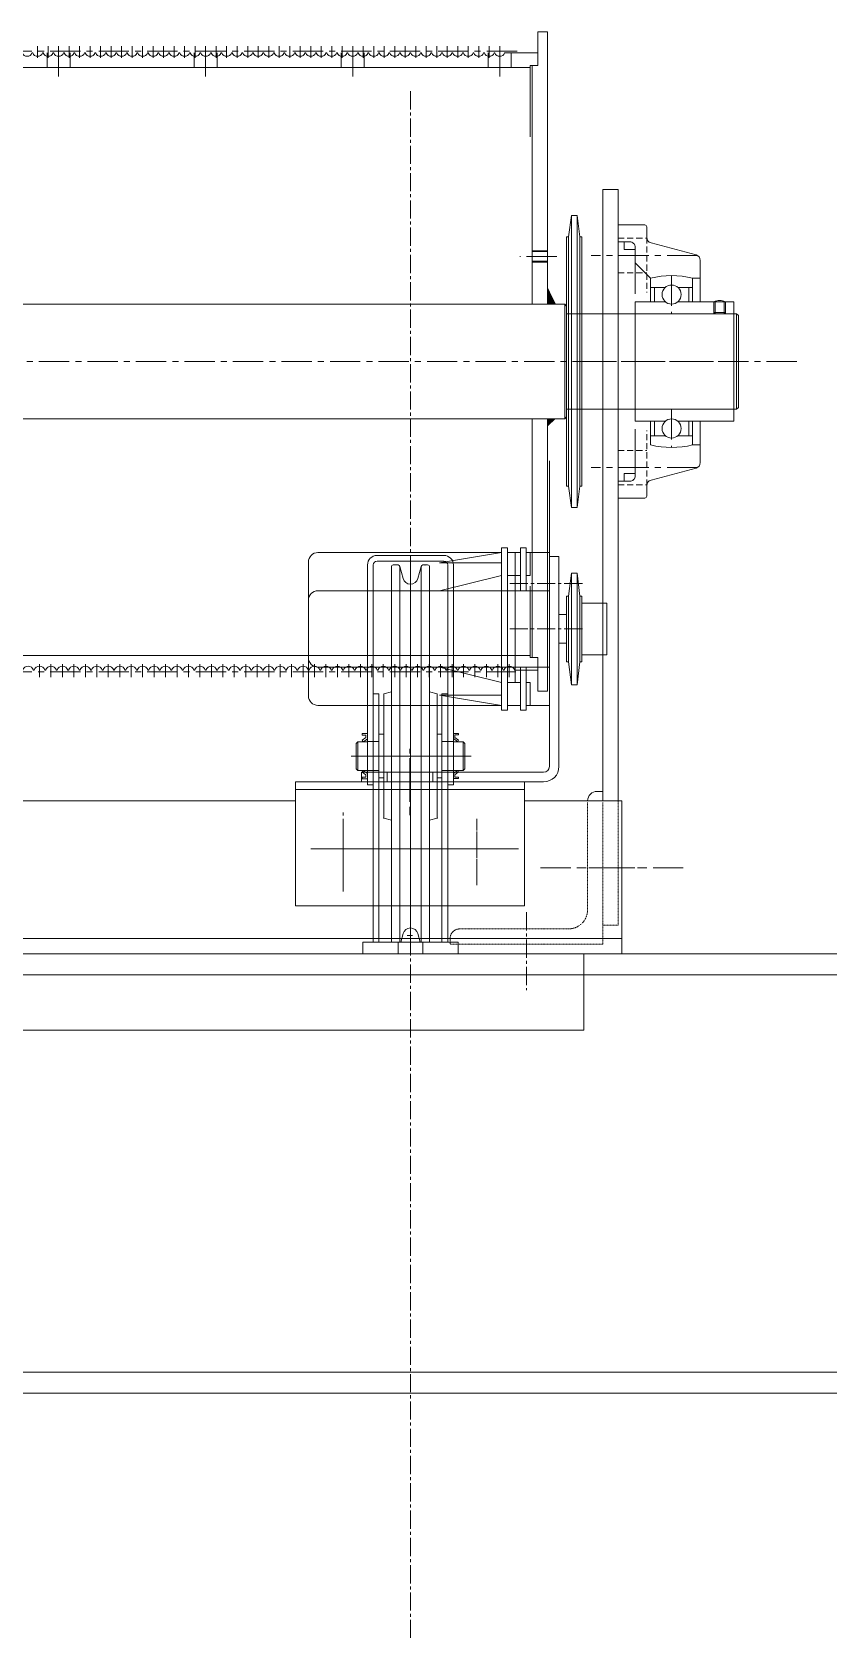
# Model space of a CAD drawing. Header units: millimetres. Extents: x 53635 to 142317, y 101101 to 147193.
# Drawn here: x 75118 to 75535, y 142719 to 143555 of the extents above; entities that cross this region are included whole.
import ezdxf

# ---------------------------------------------------------------- set-up
doc = ezdxf.new("R2010")
doc.units = ezdxf.units.MM
doc.header["$LTSCALE"] = 0.5
doc.header["$MEASUREMENT"] = 0
for name, pattern in [('AXES', [50.8, 31.75, -6.35, 6.35, -6.35]), ('AXES2', [28.575, 19.05, -3.175, 3.175, -3.175]), ('CACHE', [9.525, 6.35, -3.175]), ('CACHE2', [0.1875, 0.125, -0.0625]), ('CONTINU', [0])]:
    doc.linetypes.add(name, pattern=pattern)
doc.layers.get('0').update_dxf_attribs({"lineweight": 0})
for name, color, linetype, lineweight in [('ASHADE', 7, 'CONTINU', 0), ('AXE', 1, 'AXES2', 0), ('AXES', 1, 'AXES', 0), ('CACHE', 1, 'CACHE2', 0), ('FIN', 1, 'Continuous', 0), ('FORT', 7, 'Continuous', 0)]:
    doc.layers.add(name, color=color, linetype=linetype, lineweight=lineweight)

msp = doc.modelspace()

# ---------------------------------------------------------------- linework, layer by layer
for p, q in [((75382.64, 143537.63), (75382.64, 143555.13)), ((75387.64, 143412.63), (75387.64, 143555.13)), ((75117.71, 143544.13), (75118.08, 143544.13)), ((75123.21, 143544.13), (75123.58, 143544.13)), ((75125.64, 143544.13), (75125.64, 143536.58)), ((75128.71, 143544.13), (75129.08, 143544.13)), ((75134.21, 143544.13), (75134.58, 143544.13)), ((75137.64, 143544.13), (75137.64, 143536.58)), ((75137.64, 143544.13), (75137.64, 143536.58)), ((75139.71, 143544.13), (75140.08, 143544.13)), ((75145.21, 143544.13), (75145.58, 143544.13)), ((75150.71, 143544.13), (75151.08, 143544.13)), ((75156.21, 143544.13), (75156.58, 143544.13)), ((75161.71, 143544.13), (75162.08, 143544.13)), ((75167.21, 143544.13), (75167.58, 143544.13)), ((75172.71, 143544.13), (75173.08, 143544.13)), ((75178.21, 143544.13), (75178.58, 143544.13)), ((75183.71, 143544.13), (75184.08, 143544.13)), ((75189.21, 143544.13), (75189.58, 143544.13)), ((75194.71, 143544.13), (75195.08, 143544.13)), ((75200.21, 143544.13), (75200.58, 143544.13)), ((75202.64, 143544.13), (75202.64, 143536.58)), ((75205.71, 143544.13), (75206.08, 143544.13)), ((75211.21, 143544.13), (75211.58, 143544.13)), ((75214.64, 143544.13), (75214.64, 143536.58)), ((75214.64, 143544.13), (75214.64, 143536.58)), ((75216.71, 143544.13), (75217.08, 143544.13)), ((75222.21, 143544.13), (75222.58, 143544.13)), ((75227.71, 143544.13), (75228.08, 143544.13)), ((75233.21, 143544.13), (75233.58, 143544.13)), ((75238.71, 143544.13), (75239.08, 143544.13)), ((75244.21, 143544.13), (75244.58, 143544.13)), ((75249.71, 143544.13), (75250.08, 143544.13)), ((75255.21, 143544.13), (75255.58, 143544.13)), ((75260.71, 143544.13), (75261.08, 143544.13)), ((75266.21, 143544.13), (75266.58, 143544.13)), ((75271.71, 143544.13), (75272.08, 143544.13)), ((75277.21, 143544.13), (75277.58, 143544.13)), ((75279.64, 143544.13), (75279.64, 143536.58)), ((75282.71, 143544.13), (75283.08, 143544.13)), ((75288.21, 143544.13), (75288.58, 143544.13)), ((75291.64, 143544.13), (75291.64, 143536.58)), ((75291.64, 143544.13), (75291.64, 143536.58)), ((75293.71, 143544.13), (75294.08, 143544.13)), ((75299.21, 143544.13), (75299.58, 143544.13)), ((75304.71, 143544.13), (75305.08, 143544.13)), ((75310.21, 143544.13), (75310.58, 143544.13)), ((75315.71, 143544.13), (75316.08, 143544.13)), ((75321.21, 143544.13), (75321.58, 143544.13)), ((75326.71, 143544.13), (75327.08, 143544.13)), ((75332.21, 143544.13), (75332.58, 143544.13)), ((75337.71, 143544.13), (75338.08, 143544.13)), ((75343.21, 143544.13), (75343.58, 143544.13)), ((75348.71, 143544.13), (75349.08, 143544.13)), ((75354.21, 143544.13), (75354.58, 143544.13)), ((75356.64, 143544.13), (75356.64, 143536.58)), ((75359.71, 143544.13), (75360.08, 143544.13)), ((75365.21, 143544.13), (75382.64, 143544.13)), ((75368.64, 143544.13), (75368.64, 143536.58)), ((75368.64, 143544.13), (75368.64, 143536.58)), ((74961.64, 143536.58), (75378.64, 143536.58)), ((75378.64, 143500.15), (75378.64, 143537.63)), ((75378.64, 143537.63), (75382.64, 143537.63)), ((75379.64, 143412.63), (75379.64, 143537.63)), ((75424.64, 143454.13), (75424.64, 143311.13)), ((75438.64, 143454.13), (75424.64, 143454.13)), ((75439.64, 143453.13), (75439.64, 143447.63)), ((75430.64, 143445.33), (75424.64, 143445.33)), ((75427.84, 143445.33), (75427.84, 143441.33)), ((75433.64, 143441.33), (75427.84, 143441.33)), ((75433.64, 143442.33), (75433.64, 143418.08)), ((75465.42, 143438.42), (75441.87, 143444.73)), ((75387.64, 143440.63), (75379.64, 143440.63)), ((75387.64, 143440.13), (75379.64, 143440.13)), ((75387.64, 143435.13), (75379.64, 143435.13)), ((75387.64, 143434.63), (75379.64, 143434.63)), ((75441.64, 143426.26), (75433.64, 143434.26)), ((75467.64, 143435.52), (75467.64, 143413.88)), ((75441.64, 143426.26), (75441.64, 143413.88)), ((75463.64, 143426.26), (75463.64, 143413.88)), ((75463.64, 143426.26), (75467.64, 143426.26)), ((75449.37, 143421.45), (75441.64, 143421.45)), ((75463.64, 143421.45), (75455.92, 143421.45)), ((75396.64, 143412.63), (75397.64, 143411.63)), ((75396.64, 143412.63), (75396.64, 143352.63)), ((75486.64, 143407.63), (75397.64, 143407.63)), ((75433.64, 143413.88), (75433.64, 143351.38)), ((75449.39, 143413.88), (75433.64, 143413.88)), ((75485.24, 143407.63), (75433.64, 143407.63)), ((75485.24, 143413.88), (75455.9, 143413.88)), ((75474.79, 143413.88), (75474.79, 143407.63)), ((75480.79, 143408.23), (75474.79, 143408.23)), ((75474.79, 143408.23), (75475.39, 143407.63)), ((75480.79, 143408.23), (75480.19, 143407.63)), ((75480.79, 143413.88), (75480.79, 143407.63)), ((75485.24, 143413.88), (75485.24, 143351.38)), ((75486.64, 143407.63), (75486.64, 143357.63)), ((75487.64, 143406.63), (75486.64, 143407.63)), ((75487.64, 143406.63), (75487.64, 143358.63)), ((75486.64, 143357.63), (75397.64, 143357.63)), ((75485.24, 143357.63), (75433.64, 143357.63)), ((75487.64, 143358.63), (75486.64, 143357.63)), ((75379.64, 143227.63), (75379.64, 143352.63)), ((75387.64, 143210.13), (75387.64, 143352.63)), ((75397.64, 143353.63), (75396.64, 143352.63)), ((75449.39, 143351.38), (75433.64, 143351.38)), ((75441.64, 143351.38), (75441.64, 143338.99)), ((75485.24, 143351.38), (75455.9, 143351.38)), ((75463.64, 143351.38), (75463.64, 143338.99)), ((75467.64, 143351.38), (75467.64, 143329.7)), ((75433.64, 143322.93), (75433.64, 143347.18)), ((75449.37, 143343.81), (75441.64, 143343.81)), ((75463.64, 143343.81), (75455.92, 143343.81)), ((75463.64, 143338.99), (75467.64, 143338.99)), ((75433.64, 143323.93), (75427.84, 143323.93)), ((75427.84, 143319.93), (75427.84, 143323.93)), ((75465.42, 143326.84), (75441.87, 143320.52)), ((75430.64, 143319.93), (75424.64, 143319.93)), ((75439.64, 143312.13), (75439.64, 143317.63)), ((75438.64, 143311.13), (75424.64, 143311.13)), ((75378.64, 143265.1), (75378.64, 143227.63)), ((74961.64, 143228.68), (75378.64, 143228.68)), ((75378.64, 143227.63), (75382.64, 143227.63)), ((75382.64, 143227.63), (75382.64, 143210.13)), ((75118.47, 143221.13), (75118.82, 143221.13)), ((75124.47, 143221.13), (75124.82, 143221.13)), ((75130.47, 143221.13), (75130.82, 143221.13)), ((75136.47, 143221.13), (75136.82, 143221.13)), ((75142.47, 143221.13), (75142.82, 143221.13)), ((75148.47, 143221.13), (75148.82, 143221.13)), ((75154.47, 143221.13), (75154.82, 143221.13)), ((75160.47, 143221.13), (75160.82, 143221.13)), ((75166.47, 143221.13), (75166.82, 143221.13)), ((75172.47, 143221.13), (75172.82, 143221.13)), ((75178.47, 143221.13), (75178.82, 143221.13)), ((75184.47, 143221.13), (75184.82, 143221.13)), ((75190.47, 143221.13), (75190.82, 143221.13)), ((75196.47, 143221.13), (75196.82, 143221.13)), ((75202.47, 143221.13), (75202.82, 143221.13)), ((75208.47, 143221.13), (75208.82, 143221.13)), ((75214.47, 143221.13), (75214.82, 143221.13)), ((75220.47, 143221.13), (75220.82, 143221.13)), ((75226.47, 143221.13), (75226.82, 143221.13)), ((75232.47, 143221.13), (75232.82, 143221.13)), ((75238.47, 143221.13), (75238.82, 143221.13)), ((75244.47, 143221.13), (75244.82, 143221.13)), ((75250.47, 143221.13), (75250.82, 143221.13)), ((75256.47, 143221.13), (75256.82, 143221.13)), ((75262.47, 143221.13), (75262.82, 143221.13)), ((75268.47, 143221.13), (75268.82, 143221.13)), ((75274.47, 143221.13), (75274.82, 143221.13)), ((75280.47, 143221.13), (75280.82, 143221.13)), ((75286.47, 143221.13), (75286.82, 143221.13)), ((75292.47, 143221.13), (75292.82, 143221.13)), ((75298.47, 143221.13), (75298.82, 143221.13)), ((75304.47, 143221.13), (75304.82, 143221.13)), ((75310.47, 143221.13), (75310.82, 143221.13)), ((75316.47, 143221.13), (75316.82, 143221.13)), ((75322.47, 143221.13), (75322.82, 143221.13)), ((75328.47, 143221.13), (75328.82, 143221.13)), ((75334.47, 143221.13), (75334.82, 143221.13)), ((75340.47, 143221.13), (75340.82, 143221.13)), ((75346.47, 143221.13), (75346.82, 143221.13)), ((75352.47, 143221.13), (75352.82, 143221.13)), ((75358.47, 143221.13), (75358.82, 143221.13)), ((75364.47, 143221.13), (75364.82, 143221.13)), ((75370.47, 143221.13), (75382.64, 143221.13)), ((75303.64, 143162.63), (75303.64, 143167.63)), ((75327.64, 143162.63), (75327.64, 143167.63)), ((75416.64, 143157.63), (75413.64, 143157.63)), ((75416.64, 143152.63), (75416.64, 143157.63))]:
    msp.add_line(p, q)
at = {"color": 2, "linetype": 'CACHE'}
for p, q in [((75424.64, 143447.13), (75439.69, 143447.13)), ((75439.64, 143447.63), (75439.64, 143418.78)), ((75424.64, 143429.13), (75439.69, 143429.13)), ((75439.64, 143317.63), (75439.64, 143346.48)), ((75424.64, 143336.13), (75439.69, 143336.13)), ((75424.64, 143318.13), (75439.69, 143318.13))]:
    msp.add_line(p, q, dxfattribs=at)
at = {"color": 1, "linetype": 'AXES'}
for p, q in [((75466.13, 143438.13), (75410.51, 143438.13)), ((75452.64, 143427.63), (75452.64, 143407.63)), ((75518.23, 143382.63), (74720.6, 143382.63)), ((75474.66, 143382.63), (75402.66, 143382.63)), ((75452.64, 143357.63), (75452.64, 143337.63)), ((75466.13, 143327.13), (75410.51, 143327.13))]:
    msp.add_line(p, q, dxfattribs=at)
at = {"color": 1}
for p, q in [((75443.64, 143421.45), (75443.64, 143413.88)), ((75461.64, 143421.45), (75461.64, 143413.88)), ((75475.39, 143407.63), (75475.39, 143414.13)), ((75480.19, 143407.63), (75480.19, 143414.13)), ((75443.64, 143343.81), (75443.64, 143351.38)), ((75461.64, 143343.81), (75461.64, 143351.38))]:
    msp.add_line(p, q, dxfattribs=at)
for centre in [(75452.64, 143417.67), (75452.64, 143347.59)]:
    msp.add_circle(centre, 5)
for centre, radius, start, end in [((75438.64, 143453.13), 1, 0, 90.00007), ((75430.64, 143442.33), 3, 0, 90.00007), ((75442.64, 143447.63), 3, 180, 255.00007), ((75464.64, 143435.52), 3, 0, 75.00007), ((75452.64, 143382.63), 45, 75.851, 104.149), ((75477.79, 143407.63), 6.93, 64.35901, 115.64114), ((75452.64, 143382.63), 45, -104.149, -75.851), ((75464.64, 143329.73), 3, -74.99993, 0.00015), ((75430.64, 143322.93), 3, -89.99993, 0.00015), ((75442.64, 143317.63), 3, 105.00007, 180.00015), ((75438.64, 143312.13), 1, -89.99993, 0.00015), ((75115.64, 143220.13), 3, 19.47122, 160.52878), ((75121.64, 143220.13), 3, 19.47122, 160.52878), ((75127.64, 143220.13), 3, 19.47122, 160.52878), ((75133.64, 143220.13), 3, 19.47122, 160.52878), ((75139.64, 143220.13), 3, 19.47122, 160.52878), ((75145.64, 143220.13), 3, 19.47122, 160.52878), ((75151.64, 143220.13), 3, 19.47122, 160.52878), ((75157.64, 143220.13), 3, 19.47122, 160.52878), ((75163.64, 143220.13), 3, 19.47122, 160.52878), ((75169.64, 143220.13), 3, 19.47122, 160.52878), ((75175.64, 143220.13), 3, 19.47122, 160.52878), ((75181.64, 143220.13), 3, 19.47122, 160.52878), ((75187.64, 143220.13), 3, 19.47122, 160.52878), ((75193.64, 143220.13), 3, 19.47122, 160.52878), ((75199.64, 143220.13), 3, 19.47122, 160.52878), ((75205.64, 143220.13), 3, 19.47122, 160.52878), ((75211.64, 143220.13), 3, 19.47122, 160.52878), ((75217.64, 143220.13), 3, 19.47122, 160.52878), ((75223.64, 143220.13), 3, 19.47122, 160.52878), ((75229.64, 143220.13), 3, 19.47122, 160.52878), ((75235.64, 143220.13), 3, 19.47122, 160.52878), ((75241.64, 143220.13), 3, 19.47122, 160.52878), ((75247.64, 143220.13), 3, 19.47122, 160.52878), ((75253.64, 143220.13), 3, 19.47122, 160.52878), ((75259.64, 143220.13), 3, 19.47122, 160.52878), ((75265.64, 143220.13), 3, 19.47122, 160.52878), ((75271.64, 143220.13), 3, 19.47122, 160.52878), ((75277.64, 143220.13), 3, 19.47122, 160.52878), ((75283.64, 143220.13), 3, 19.47122, 160.52878), ((75289.64, 143220.13), 3, 19.47122, 160.52878), ((75295.64, 143220.13), 3, 19.47122, 160.52878), ((75301.64, 143220.13), 3, 19.47122, 160.52878), ((75307.64, 143220.13), 3, 19.47122, 160.52878), ((75313.64, 143220.13), 3, 19.47122, 160.52878), ((75319.64, 143220.13), 3, 19.47122, 160.52878), ((75325.64, 143220.13), 3, 19.47122, 160.52878), ((75331.64, 143220.13), 3, 19.47122, 160.52878), ((75337.64, 143220.13), 3, 19.47122, 160.52878), ((75343.64, 143220.13), 3, 19.47122, 160.52878), ((75349.64, 143220.13), 3, 19.47122, 160.52878), ((75355.64, 143220.13), 3, 19.47122, 160.52878), ((75361.64, 143220.13), 3, 19.47122, 160.52878), ((75367.64, 143220.13), 3, 19.47122, 160.52878), ((75413.64, 143152.63), 5, 90, 180)]:
    msp.add_arc(centre, radius, start, end)
for points in [[(75387.64, 143412.63), (75387.64, 143421.63), (75392.02, 143412.63)], [(75387.64, 143352.63), (75387.64, 143348.63), (75392.02, 143352.63)]]:
    msp.add_solid(points)
at = {"layer": 'ASHADE', "ltscale": 2}
for p, q in [((75416.64, 143472.63), (75424.64, 143472.63)), ((75416.64, 143152.63), (75416.64, 143472.63)), ((75424.64, 143152.63), (75424.64, 143472.63)), ((74937.64, 143412.63), (75396.64, 143412.63)), ((74937.64, 143352.63), (75396.64, 143352.63)), ((75375.64, 143162.63), (75255.64, 143162.63)), ((75255.64, 143162.63), (75255.64, 143097.63)), ((75375.64, 143158.63), (75255.64, 143158.63)), ((75375.64, 143162.63), (75375.64, 143097.63)), ((74667.64, 143152.63), (75255.64, 143152.63)), ((75375.64, 143152.63), (75426.64, 143152.63)), ((75426.64, 143152.63), (75426.64, 143072.63)), ((75375.64, 143097.63), (75255.64, 143097.63)), ((74667.64, 143080.63), (75426.64, 143080.63)), ((74667.64, 143072.63), (75426.64, 143072.63)), ((75406.64, 143072.63), (75406.64, 143032.63)), ((75406.64, 143032.63), (74677.64, 143032.63))]:
    msp.add_line(p, q, dxfattribs=at)
for centre in [(75115.14, 143545.13), (75120.64, 143545.13), (75126.14, 143545.13), (75131.64, 143545.13), (75137.14, 143545.13), (75142.64, 143545.13), (75148.14, 143545.13), (75153.64, 143545.13), (75159.14, 143545.13), (75164.64, 143545.13), (75170.14, 143545.13), (75175.64, 143545.13), (75181.14, 143545.13), (75186.64, 143545.13), (75192.14, 143545.13), (75197.64, 143545.13), (75203.14, 143545.13), (75208.64, 143545.13), (75214.14, 143545.13), (75219.64, 143545.13), (75225.14, 143545.13), (75230.64, 143545.13), (75236.14, 143545.13), (75241.64, 143545.13), (75247.14, 143545.13), (75252.64, 143545.13), (75258.14, 143545.13), (75263.64, 143545.13), (75269.14, 143545.13), (75274.64, 143545.13), (75280.14, 143545.13), (75285.64, 143545.13), (75291.14, 143545.13), (75296.64, 143545.13), (75302.14, 143545.13), (75307.64, 143545.13), (75313.14, 143545.13), (75318.64, 143545.13), (75324.14, 143545.13), (75329.64, 143545.13), (75335.14, 143545.13), (75340.64, 143545.13), (75346.14, 143545.13), (75351.64, 143545.13), (75357.14, 143545.13), (75362.64, 143545.13)]:
    msp.add_arc(centre, 2.75, -158.67631, -21.32369, dxfattribs=at)
at = {"layer": 'AXE'}
for p, q in [((75315.89, 143524.13), (75315.89, 141986.4)), ((75367.88, 143266.44), (75406.37, 143266.44)), ((75367.88, 143242.63), (75406.37, 143242.63)), ((75367.88, 143242.63), (75406.37, 143242.63)), ((75280.64, 143105.23), (75280.64, 143147.01)), ((75280.64, 143112.79), (75280.64, 143142.71)), ((75350.64, 143108.54), (75350.64, 143143.27)), ((75350.64, 143112.79), (75350.64, 143142.71)), ((75263.67, 143127.63), (75372.46, 143127.63)), ((75364.66, 143127.63), (75267.84, 143127.63)), ((75376.64, 143094.36), (75376.64, 143053.62))]:
    msp.add_line(p, q, dxfattribs=at)
at = {"layer": 'AXES'}
for p, q in [((74974.82, 143545.13), (75373.34, 143545.13)), ((75120.64, 143547.77), (75120.64, 143541.55)), ((75126.14, 143547.77), (75126.14, 143541.55)), ((75131.64, 143547.77), (75131.64, 143531.65)), ((75137.14, 143547.77), (75137.14, 143541.55)), ((75142.64, 143547.77), (75142.64, 143541.55)), ((75148.14, 143547.77), (75148.14, 143541.55)), ((75153.64, 143547.77), (75153.64, 143541.55)), ((75159.14, 143547.77), (75159.14, 143541.55)), ((75164.64, 143547.77), (75164.64, 143541.55)), ((75170.14, 143547.77), (75170.14, 143541.55)), ((75175.64, 143547.77), (75175.64, 143541.55)), ((75181.14, 143547.77), (75181.14, 143541.55)), ((75186.64, 143547.77), (75186.64, 143541.55)), ((75192.14, 143547.77), (75192.14, 143541.55)), ((75197.64, 143547.77), (75197.64, 143541.55)), ((75203.14, 143547.77), (75203.14, 143541.55)), ((75208.64, 143547.77), (75208.64, 143531.65)), ((75214.14, 143547.77), (75214.14, 143541.55)), ((75219.64, 143547.77), (75219.64, 143541.55)), ((75225.14, 143547.77), (75225.14, 143541.55)), ((75230.64, 143547.77), (75230.64, 143541.55)), ((75236.14, 143547.77), (75236.14, 143541.55)), ((75241.64, 143547.77), (75241.64, 143541.55)), ((75247.14, 143547.77), (75247.14, 143541.55)), ((75252.64, 143547.77), (75252.64, 143541.55)), ((75258.14, 143547.77), (75258.14, 143541.55)), ((75263.64, 143547.77), (75263.64, 143541.55)), ((75269.14, 143547.77), (75269.14, 143541.55)), ((75274.64, 143547.77), (75274.64, 143541.55)), ((75280.14, 143547.77), (75280.14, 143541.55)), ((75285.64, 143547.77), (75285.64, 143531.65)), ((75291.14, 143547.77), (75291.14, 143541.55)), ((75296.64, 143547.77), (75296.64, 143541.55)), ((75302.14, 143547.77), (75302.14, 143541.55)), ((75307.64, 143547.77), (75307.64, 143541.55)), ((75313.14, 143547.77), (75313.14, 143541.55)), ((75318.64, 143547.77), (75318.64, 143541.55)), ((75324.14, 143547.77), (75324.14, 143541.55)), ((75329.64, 143547.77), (75329.64, 143541.55)), ((75335.14, 143547.77), (75335.14, 143541.55)), ((75340.64, 143547.77), (75340.64, 143541.55)), ((75346.14, 143547.77), (75346.14, 143541.55)), ((75351.64, 143547.77), (75351.64, 143541.55)), ((75357.14, 143547.77), (75357.14, 143541.55)), ((75362.64, 143547.77), (75362.64, 143531.65)), ((75392.5, 143437.63), (75373.1, 143437.63)), ((75121.64, 143217.49), (75121.64, 143224.13)), ((75121.64, 143217.49), (75121.64, 143224.13)), ((75127.64, 143217.49), (75127.64, 143224.13)), ((75133.64, 143217.49), (75133.64, 143224.13)), ((75139.64, 143217.49), (75139.64, 143224.13)), ((75145.64, 143217.49), (75145.64, 143224.13)), ((75151.64, 143217.49), (75151.64, 143224.13)), ((75157.64, 143217.49), (75157.64, 143224.13)), ((75163.64, 143217.49), (75163.64, 143224.13)), ((75169.64, 143217.49), (75169.64, 143224.13)), ((75175.64, 143217.49), (75175.64, 143224.13)), ((75181.64, 143217.49), (75181.64, 143224.13)), ((75187.64, 143217.49), (75187.64, 143224.13)), ((75193.64, 143217.49), (75193.64, 143224.13)), ((75199.64, 143217.49), (75199.64, 143224.13)), ((75199.64, 143217.49), (75199.64, 143224.13)), ((75205.64, 143217.49), (75205.64, 143224.13)), ((75211.64, 143217.49), (75211.64, 143224.13)), ((75217.64, 143217.49), (75217.64, 143224.13)), ((75223.64, 143217.49), (75223.64, 143224.13)), ((75229.64, 143217.49), (75229.64, 143224.13)), ((75235.64, 143217.49), (75235.64, 143224.13)), ((75241.64, 143217.49), (75241.64, 143224.13)), ((75247.64, 143217.49), (75247.64, 143224.13)), ((75253.64, 143217.49), (75253.64, 143224.13)), ((75259.64, 143217.49), (75259.64, 143224.13)), ((75265.64, 143217.49), (75265.64, 143224.13)), ((75271.64, 143217.49), (75271.64, 143224.13)), ((75277.64, 143217.49), (75277.64, 143224.13)), ((75277.64, 143217.49), (75277.64, 143224.13)), ((75283.64, 143217.49), (75283.64, 143224.13)), ((75289.64, 143217.49), (75289.64, 143224.13)), ((75295.64, 143217.49), (75295.64, 143224.13)), ((75301.64, 143217.49), (75301.64, 143224.13)), ((75307.64, 143217.49), (75307.64, 143224.13)), ((75313.64, 143217.49), (75313.64, 143224.13)), ((75319.64, 143217.49), (75319.64, 143224.13)), ((75325.64, 143217.49), (75325.64, 143224.13)), ((75331.64, 143217.49), (75331.64, 143224.13)), ((75337.64, 143217.49), (75337.64, 143224.13)), ((75343.64, 143217.49), (75343.64, 143224.13)), ((75349.64, 143217.49), (75349.64, 143224.13)), ((75355.64, 143217.49), (75355.64, 143224.13)), ((75355.64, 143217.49), (75355.64, 143224.13)), ((75361.64, 143217.49), (75361.64, 143224.13)), ((75367.64, 143217.49), (75367.64, 143224.13)), ((74974.82, 143220.13), (75371.1, 143220.13)), ((75315.64, 143152.09), (75315.64, 143179.94)), ((75315.64, 143174.95), (75315.64, 143145.18)), ((75383.97, 143117.63), (75439.05, 143117.63)), ((75458.77, 143117.63), (75403.69, 143117.63))]:
    msp.add_line(p, q, dxfattribs=at)
at = {"layer": 'CACHE', "ltscale": 2}
for p, q in [((75408.64, 143151.84), (75408.64, 143095.63)), ((75416.64, 143077.63), (75416.64, 143151.82)), ((75424.64, 143087.63), (75424.64, 143152.24)), ((75398.64, 143085.63), (75341.64, 143085.63)), ((75416.64, 143087.63), (75424.64, 143087.63)), ((75336.64, 143080.63), (75336.64, 143077.63)), ((75336.64, 143077.63), (75416.64, 143077.63))]:
    msp.add_line(p, q, dxfattribs=at)
for centre, radius, start, end in [((75398.64, 143095.63), 10, -90, 0), ((75341.64, 143080.63), 5, 90, 180)]:
    msp.add_arc(centre, radius, start, end, dxfattribs=at)
at = {"layer": 'FIN'}
for p, q in [((75388.64, 143330.63), (75388.64, 143202.63)), ((75267.44, 143282.63), (75363.64, 143282.63)), ((75274.44, 143282.63), (75273.76, 143282.63)), ((75277.44, 143282.63), (75274.44, 143282.63)), ((75331.01, 143277.23), (75363.64, 143282.63)), ((75363.64, 143285.15), (75363.64, 143200.1)), ((75366.64, 143285.15), (75363.64, 143285.15)), ((75366.64, 143285.15), (75366.64, 143200.1)), ((75366.64, 143282.63), (75373.55, 143282.63)), ((75370.64, 143282.63), (75370.64, 143214.63)), ((75376.55, 143285.15), (75373.55, 143285.15)), ((75373.55, 143262.63), (75373.55, 143285.15)), ((75376.55, 143262.63), (75376.55, 143285.15)), ((75376.55, 143282.63), (75388.64, 143282.63)), ((75378.64, 143270.63), (75378.64, 143282.63)), ((75262.44, 143277.63), (75262.44, 143207.63)), ((75331.01, 143277.23), (75363.64, 143277.23)), ((75331.01, 143262.63), (75363.64, 143270.63)), ((75366.64, 143270.63), (75373.55, 143270.63)), ((75376.55, 143270.63), (75378.64, 143270.63)), ((75400.14, 143271.83), (75398.64, 143259.83)), ((75400.14, 143271.83), (75398.64, 143259.83)), ((75400.14, 143271.83), (75403.14, 143271.83)), ((75400.14, 143271.83), (75403.14, 143271.83)), ((75400.14, 143271.83), (75400.14, 143213.43)), ((75403.14, 143271.83), (75404.64, 143259.83)), ((75403.14, 143271.83), (75404.64, 143259.83)), ((75403.14, 143213.43), (75403.14, 143271.83)), ((75262.44, 143262.63), (75262.44, 143232.63)), ((75267.44, 143262.63), (75388.64, 143262.63)), ((75397.64, 143225.43), (75397.64, 143259.83)), ((75397.64, 143225.43), (75397.64, 143259.83)), ((75397.64, 143259.83), (75398.64, 143259.83)), ((75397.64, 143259.83), (75398.64, 143259.83)), ((75398.64, 143259.83), (75398.64, 143225.43)), ((75404.64, 143259.83), (75405.64, 143259.83)), ((75404.64, 143259.83), (75405.64, 143259.83)), ((75404.64, 143225.43), (75404.64, 143259.83)), ((75405.64, 143225.43), (75405.64, 143259.83)), ((75405.64, 143225.43), (75405.64, 143259.83)), ((75393.64, 143250.13), (75397.64, 143250.13)), ((75405.64, 143256.13), (75418.64, 143256.13)), ((75405.64, 143256.13), (75418.64, 143256.13)), ((75418.64, 143229.13), (75418.64, 143256.13)), ((75418.64, 143229.13), (75418.64, 143256.13)), ((75393.64, 143235.13), (75397.64, 143235.13)), ((75397.64, 143225.43), (75398.64, 143225.43)), ((75397.64, 143225.43), (75398.64, 143225.43)), ((75400.14, 143213.43), (75398.64, 143225.43)), ((75400.14, 143213.43), (75398.64, 143225.43)), ((75403.14, 143213.43), (75404.64, 143225.43)), ((75403.14, 143213.43), (75404.64, 143225.43)), ((75404.64, 143225.43), (75405.64, 143225.43)), ((75404.64, 143225.43), (75405.64, 143225.43)), ((75405.64, 143229.13), (75418.64, 143229.13)), ((75405.64, 143229.13), (75418.64, 143229.13)), ((75267.44, 143222.63), (75388.64, 143222.63)), ((75331.01, 143222.63), (75363.64, 143214.63)), ((75373.55, 143222.63), (75373.55, 143200.1)), ((75376.55, 143222.63), (75376.55, 143200.1)), ((75331.01, 143208.03), (75363.64, 143208.03)), ((75331.01, 143208.03), (75363.64, 143202.63)), ((75366.64, 143214.63), (75373.55, 143214.63)), ((75376.55, 143214.63), (75378.64, 143214.63)), ((75378.64, 143214.63), (75378.64, 143202.63)), ((75400.14, 143213.43), (75403.14, 143213.43)), ((75400.14, 143213.43), (75403.14, 143213.43)), ((75267.44, 143202.63), (75363.64, 143202.63)), ((75274.44, 143202.63), (75273.76, 143202.63)), ((75277.44, 143202.63), (75274.44, 143202.63)), ((75366.64, 143200.1), (75363.64, 143200.1)), ((75366.64, 143202.63), (75373.55, 143202.63)), ((75376.55, 143200.1), (75373.55, 143200.1)), ((75376.55, 143202.63), (75388.64, 143202.63))]:
    msp.add_line(p, q, dxfattribs=at)
for centre, start, end in [((75267.44, 143277.63), 90, 180), ((75267.44, 143257.63), 90, 180), ((75267.44, 143227.63), 180, 270), ((75267.44, 143207.63), 180, 270)]:
    msp.add_arc(centre, 5, start, end, dxfattribs=at)
at = {"layer": 'FORT'}
for p, q in [((75387.64, 143555.13), (75382.64, 143555.13)), ((75400.14, 143459.13), (75398.64, 143447.88)), ((75400.14, 143459.13), (75398.64, 143447.88)), ((75400.14, 143306.13), (75400.14, 143459.13)), ((75403.14, 143459.13), (75400.14, 143459.13)), ((75403.14, 143459.13), (75400.14, 143459.13)), ((75403.14, 143459.13), (75403.14, 143306.13)), ((75403.14, 143459.13), (75404.64, 143447.88)), ((75403.14, 143459.13), (75404.64, 143447.88)), ((75397.64, 143447.88), (75397.64, 143317.38)), ((75398.64, 143447.88), (75397.64, 143447.88)), ((75398.64, 143447.88), (75397.64, 143447.88)), ((75398.64, 143317.38), (75398.64, 143447.88)), ((75404.64, 143447.88), (75404.64, 143317.38)), ((75405.64, 143447.88), (75404.64, 143447.88)), ((75405.64, 143447.88), (75404.64, 143447.88)), ((75405.64, 143447.88), (75405.64, 143317.38)), ((75397.64, 143411.63), (75397.64, 143353.63)), ((75398.64, 143317.38), (75397.64, 143317.38)), ((75398.64, 143317.38), (75397.64, 143317.38)), ((75400.14, 143306.13), (75398.64, 143317.38)), ((75400.14, 143306.13), (75398.64, 143317.38)), ((75403.14, 143306.13), (75404.64, 143317.38)), ((75403.14, 143306.13), (75404.64, 143317.38)), ((75405.64, 143317.38), (75404.64, 143317.38)), ((75405.64, 143317.38), (75404.64, 143317.38)), ((75403.14, 143306.13), (75400.14, 143306.13)), ((75403.14, 143306.13), (75400.14, 143306.13)), ((75293.39, 143276.13), (75293.39, 143161.13)), ((75296.39, 143276.13), (75296.39, 143078.63)), ((75298.39, 143281.13), (75333.39, 143281.13)), ((75298.39, 143278.13), (75333.39, 143278.13)), ((75305.89, 143176.13), (75305.89, 143275.13)), ((75309.38, 143276.13), (75306.89, 143276.13)), ((75312.03, 143269.09), (75310.34, 143275.39)), ((75310.34, 143078.63), (75310.34, 143275.39)), ((75319.76, 143269.09), (75321.44, 143275.39)), ((75321.44, 143078.63), (75321.44, 143275.39)), ((75324.89, 143276.13), (75322.41, 143276.13)), ((75325.89, 143176.13), (75325.89, 143275.13)), ((75335.39, 143276.13), (75335.39, 143078.63)), ((75338.39, 143276.13), (75338.39, 143161.13)), ((75388.64, 143280.63), (75393.64, 143280.63)), ((75388.64, 143280.63), (75388.64, 143170.63)), ((75393.64, 143280.63), (75393.64, 143170.63)), ((75296.39, 143208.63), (75299.39, 143208.63)), ((75299.39, 143208.63), (75299.39, 143078.63)), ((75301.89, 143208.63), (75305.89, 143209.7)), ((75301.89, 143176.13), (75301.89, 143208.63)), ((75329.89, 143208.63), (75325.89, 143209.7)), ((75329.89, 143176.13), (75329.89, 143208.63)), ((75332.39, 143208.63), (75332.39, 143078.63)), ((75332.39, 143208.63), (75335.39, 143208.63)), ((75387.64, 143210.13), (75382.64, 143210.13)), ((75299.39, 143183.63), (75299.39, 143191.59)), ((75332.39, 143183.63), (75332.39, 143194.88)), ((75288.24, 143183.63), (75287.39, 143182.75)), ((75287.39, 143182.75), (75287.39, 143169.5)), ((75288.24, 143183.63), (75293.39, 143183.63)), ((75288.24, 143168.63), (75288.24, 143183.63)), ((75288.24, 143168.63), (75288.24, 143183.63)), ((75290.68, 143187.85), (75290.68, 143187.04)), ((75293.36, 143187.85), (75290.68, 143187.85)), ((75290.68, 143187.04), (75292.6, 143187.04)), ((75292.6, 143185.8), (75290.68, 143184.38)), ((75290.68, 143184.38), (75291.18, 143183.54)), ((75291.23, 143183.62), (75293.36, 143185.12)), ((75292.6, 143187.04), (75292.6, 143185.8)), ((75293.36, 143185.12), (75293.36, 143187.85)), ((75293.39, 143183.73), (75299.39, 143183.73)), ((75301.99, 143187.63), (75299.49, 143187.63)), ((75329.79, 143187.63), (75332.29, 143187.63)), ((75332.39, 143183.73), (75338.39, 143183.73)), ((75338.39, 143183.63), (75343.55, 143183.63)), ((75338.43, 143187.96), (75341.11, 143187.96)), ((75338.43, 143185.22), (75338.43, 143187.96)), ((75340.56, 143183.73), (75338.43, 143185.22)), ((75341.11, 143187.14), (75339.19, 143187.14)), ((75339.19, 143187.14), (75339.19, 143185.91)), ((75339.19, 143185.91), (75341.11, 143184.49)), ((75341.11, 143184.49), (75340.61, 143183.65)), ((75341.11, 143187.96), (75341.11, 143187.14)), ((75343.55, 143183.63), (75344.39, 143182.75)), ((75343.55, 143168.63), (75343.55, 143183.63)), ((75344.39, 143182.75), (75344.39, 143169.5)), ((75301.89, 143176.13), (75301.89, 143143.63)), ((75305.89, 143176.13), (75305.89, 143078.63)), ((75325.89, 143176.13), (75325.89, 143078.63)), ((75329.89, 143176.13), (75329.89, 143143.63)), ((75288.24, 143168.63), (75287.39, 143169.5)), ((75288.24, 143168.63), (75293.39, 143168.63)), ((75290.29, 143162.63), (75290.29, 143167.63)), ((75290.29, 143167.63), (75385.64, 143167.63)), ((75290.68, 143167.66), (75291.18, 143168.5)), ((75292.6, 143166.24), (75290.68, 143167.66)), ((75290.68, 143165.01), (75292.6, 143165.01)), ((75290.68, 143164.19), (75290.68, 143165.01)), ((75291.23, 143168.43), (75293.36, 143166.93)), ((75292.6, 143165.01), (75292.6, 143166.24)), ((75293.36, 143166.93), (75293.36, 143164.19)), ((75293.39, 143168.53), (75299.39, 143168.53)), ((75293.39, 143161.63), (75293.39, 143168.52)), ((75299.39, 143168.63), (75299.39, 143156.47)), ((75332.39, 143168.63), (75332.39, 143159.76)), ((75332.39, 143168.53), (75338.39, 143168.53)), ((75335.39, 143168.63), (75335.39, 143161.73)), ((75338.39, 143168.63), (75343.55, 143168.63)), ((75340.56, 143168.53), (75338.43, 143167.03)), ((75338.43, 143167.03), (75338.43, 143164.3)), ((75339.19, 143166.35), (75341.11, 143167.77)), ((75339.19, 143165.11), (75339.19, 143166.35)), ((75341.11, 143165.11), (75339.19, 143165.11)), ((75341.11, 143167.77), (75340.61, 143168.61)), ((75341.11, 143164.3), (75341.11, 143165.11)), ((75343.55, 143168.63), (75344.39, 143169.5)), ((75290.29, 143162.63), (75385.64, 143162.63)), ((75293.36, 143164.19), (75290.68, 143164.19)), ((75293.39, 143161.13), (75296.39, 143161.13)), ((75301.99, 143164.63), (75299.49, 143164.63)), ((75329.79, 143164.63), (75332.29, 143164.63)), ((75335.39, 143161.13), (75338.39, 143161.13)), ((75338.43, 143164.3), (75341.11, 143164.3)), ((75301.89, 143143.63), (75305.89, 143142.56)), ((75329.89, 143143.63), (75325.89, 143142.56)), ((75325.89, 143142.56), (75325.89, 143104.39)), ((75312.03, 143083.16), (75310.81, 143078.63)), ((75316.99, 143082.13), (75314.15, 143082.13)), ((75315.89, 143083.35), (75315.89, 143080.7)), ((75319.76, 143083.16), (75320.97, 143078.63)), ((75290.89, 143078.63), (75340.89, 143078.63)), ((75290.89, 143078.63), (75290.89, 143072.63)), ((75309.39, 143078.63), (75309.39, 143072.63)), ((75322.39, 143078.63), (75322.39, 143072.63)), ((75340.89, 143078.63), (75340.89, 143072.63)), ((77205.89, 143072.63), (70825.89, 143072.63)), ((75290.89, 143072.63), (75340.89, 143072.63)), ((77205.89, 143061.63), (70825.89, 143061.63)), ((77205.89, 142853.63), (70825.89, 142853.63)), ((77205.89, 142842.63), (70825.89, 142842.63))]:
    msp.add_line(p, q, dxfattribs=at)
at = {"layer": 'FORT', "color": 1}
for p, q in [((75315.89, 143072.63), (75315.89, 143274.92)), ((75284.75, 143176.13), (75347.7, 143176.13))]:
    msp.add_line(p, q, dxfattribs=at)
at = {"layer": 'FORT'}
for centre, radius, start, end in [((75298.39, 143276.13), 5, 90, 180), ((75298.39, 143276.13), 2, 90, 180), ((75306.89, 143275.13), 1, 90, 180), ((75309.38, 143275.13), 1, 15, 90), ((75322.41, 143275.13), 1, 90, 165), ((75324.89, 143275.13), 1, 0, 90), ((75333.39, 143276.13), 5, 0, 90), ((75333.39, 143276.13), 2, 0, 90), ((75315.89, 143270.13), 4, -165, -15), ((75385.64, 143170.63), 3, -90, 0), ((75385.64, 143170.63), 8, -90, 0), ((75315.89, 143082.13), 4, 15, 165)]:
    msp.add_arc(centre, radius, start, end, dxfattribs=at)
at = {"layer": 'FORT', "linetype": 'Continuous'}
for p in [(75323.56, 143276.13), (75301.89, 143143.63), (75329.89, 143143.63), (75329.89, 143143.63)]:
    msp.add_point(p, dxfattribs=at)

doc.saveas('drawing.dxf')
